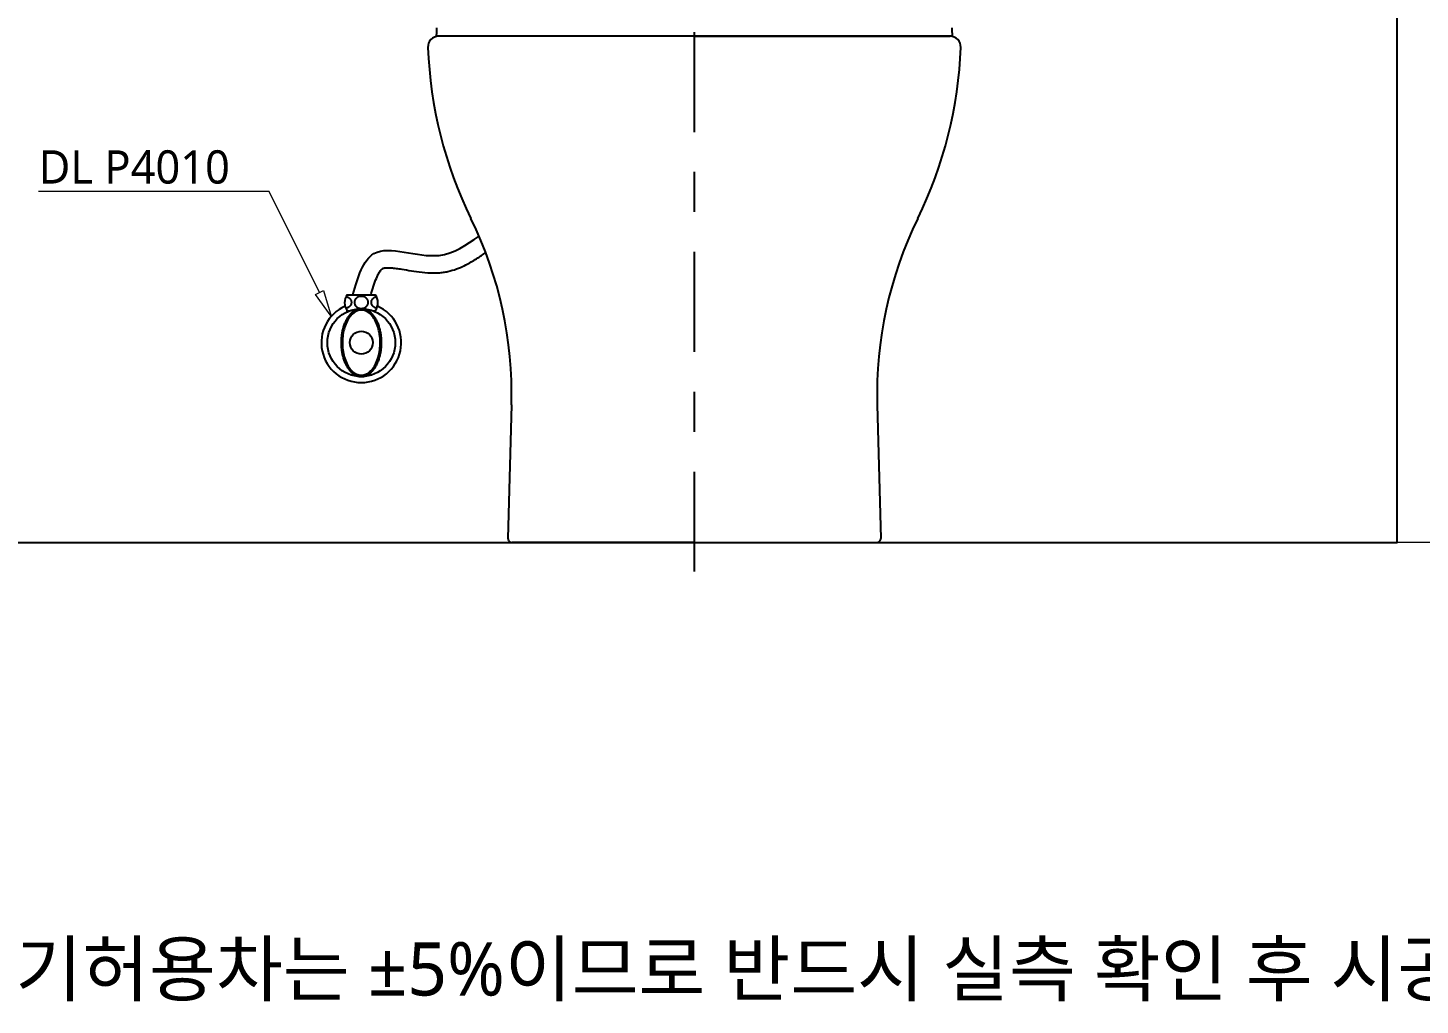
# Model space of a CAD drawing. Header units: millimetres. Extents: x 1416 to 7337, y -4252 to -1725.
# Drawn here: x 2481 to 3526, y -4252 to -3519 of the extents above; entities that cross this region are included whole.
import ezdxf

# ---------------------------------------------------------------- set-up
doc = ezdxf.new("R2010")
doc.units = ezdxf.units.MM
doc.header["$MEASUREMENT"] = 0
doc.linetypes.add('CENTER', pattern=[11, 5, -2, 2, -2])
doc.linetypes.add('HIDDEN', pattern=[0.375, 0.25, -0.125])
doc.layers.add('2', color=2, linetype='HIDDEN', lineweight=9)
doc.layers.add('3', color=3, linetype='Continuous', lineweight=15)
doc.layers.add('4', color=4, linetype='Continuous')
doc.layers.add('6', color=6, linetype='Continuous')
doc.styles.add('GHS', font='romans', dxfattribs={"bigfont": 'ghs'})
doc.styles.get("Standard").update_dxf_attribs({"font": 'NanumGothic.ttf'})

msp = doc.modelspace()

# ---------------------------------------------------------------- linework, layer by layer
at = {"color": 1, "linetype": 'CENTER', "ltscale": 15}
msp.add_line((2981.59292, -3926.89527), (2981.59292, -3356.71687), dxfattribs=at)
for p, q in [((3175.0491, -3525.04316), (2788.13675, -3525.04316)), ((2981.59292, -3525.04316), (2789.59292, -3525.04316)), ((2981.59292, -3525.04316), (3173.59292, -3525.04316)), ((2844.31129, -3801.63801), (2841.66541, -3901.96407)), ((3118.87456, -3801.63801), (3121.52044, -3901.96407)), ((2981.59292, -3905.04316), (2844.66436, -3905.04316)), ((2844.66436, -3905.04316), (2981.59292, -3905.04316)), ((2981.59292, -3905.04316), (3118.52148, -3905.04316))]:
    msp.add_line(p, q)
for centre, radius, start, end in [((2789.59292, -3533.04316), 8, 90, 182.15051642), ((3173.59292, -3533.04316), 8, 357.84948358, 90), ((3101.37318, -3521.33543), 320, 182.15051642, 206.06205427), ((2861.81266, -3521.33543), 320, 333.93794573, 357.84948358), ((2544.41556, -3793.72892), 300, 358.48929979, 26.06205427), ((3418.77028, -3793.72892), 300, 153.93794573, 181.51070021), ((2844.66436, -3902.04316), 3, 178.48929979, 270), ((3118.52148, -3902.04316), 3, 270, 1.51070021)]:
    msp.add_arc(centre, radius, start, end)
for points in [[(2788.13675, -3525.04316), (2788.18123, -3521.87109), (2788.22571, -3518.69901)], [(3174.96014, -3518.69901), (3175.00462, -3521.87109), (3175.0491, -3525.04316)]]:
    msp.add_open_spline(points, degree=2)
at = {"color": 4}
msp.add_spline([(2725.24292, -3719.02808), (2741.09632, -3688.12222), (2789.9552, -3689.52234), (2819.93996, -3675.04317)], degree=3, dxfattribs=at)
msp.add_open_spline([(2738.77906, -3719.02808), (2739.08611, -3717.98109), (2739.39172, -3716.9538), (2740.3943, -3713.67109), (2741.09453, -3711.52008), (2742.51801, -3707.6281), (2743.24301, -3705.88798), (2744.47697, -3703.37231), (2744.99171, -3702.46457), (2745.93964, -3701.01643), (2746.37137, -3700.47873), (2746.96132, -3699.85322), (2747.16098, -3699.68062), (2747.37857, -3699.51534), (2747.43752, -3699.47545), (2747.52409, -3699.4214), (2747.55237, -3699.40523), (2747.63003, -3699.36458), (2747.67688, -3699.34187), (2747.84976, -3699.2669), (2748.00888, -3699.20749), (2748.44302, -3699.08422), (2748.71786, -3699.0208), (2749.60007, -3698.87449), (2750.30847, -3698.80575), (2752.01429, -3698.76434), (2753.01006, -3698.79128), (2755.2298, -3698.94915), (2756.45334, -3699.07951), (2759.07751, -3699.42466), (2760.47813, -3699.63913), (2764.21425, -3700.24994), (2766.64434, -3700.68229), (2771.74914, -3701.52341), (2774.42422, -3701.93259), (2779.98885, -3702.54846), (2782.8798, -3702.75681), (2787.13078, -3702.73817), (2788.40113, -3702.69359), (2790.27182, -3702.55519), (2790.85856, -3702.50163), (2792.0357, -3702.37173), (2792.61953, -3702.29616), (2794.35585, -3702.03928), (2795.49313, -3701.82777), (2798.8387, -3701.08703), (2800.97981, -3700.45173), (2805.0772, -3698.97954), (2807.03391, -3698.143), (2811.83234, -3695.83614), (2814.55447, -3694.27542), (2819.69458, -3691.06134), (2822.11395, -3689.40679), (2824.6006, -3687.66568), (2824.77484, -3687.54344), (2824.94848, -3687.42143)], degree=3, knots=[3.243276514, 3.243276514, 3.243276514, 3.243276514, 6.1230607819, 6.1230607819, 12.6765092037, 12.6765092037, 19.2299576256, 19.2299576256, 24.0501493954, 24.0501493954, 28.8703411651, 28.8703411651, 32.3420277977, 32.3420277977, 34.0377282458, 34.0377282458, 35.3784839213, 35.3784839213, 36.7192395968, 36.7192395968, 39.4007509478, 39.4007509478, 42.0822622987, 42.0822622987, 46.4350876043, 46.4350876043, 50.7879129099, 50.7879129099, 55.1407382154, 55.1407382154, 59.493563521, 59.493563521, 66.2009879567, 66.2009879567, 72.9084123924, 72.9084123924, 79.6158368281, 79.6158368281, 82.4140050031, 82.4140050031, 83.6786798076, 83.6786798076, 84.9433546121, 84.9433546121, 87.4727042211, 87.4727042211, 92.531403439, 92.531403439, 97.5901026569, 97.5901026569, 105.490776904, 105.490776904, 113.391451151, 113.391451151, 113.9890735864, 113.9890735864, 113.9890735864, 113.9890735864], dxfattribs=at)
at = {"layer": '3'}
for p, q in [((2697.12308, -3718.84478), (2703.08921, -3715.86994)), ((2709.03066, -3735.25577), (2697.12308, -3718.84478)), ((2703.08921, -3715.86994), (2709.03066, -3735.25577))]:
    msp.add_line(p, q, dxfattribs=at)
at = {"layer": '3', "color": 7}
msp.add_lwpolyline([(1581.59278, -1980.00858), (1581.59278, -1724.63271), (4216.73517, -1724.63271), (4216.73517, -3905.04316), (3509.09278, -3905.04316)], dxfattribs=at)
at = {"layer": '3', "color": 3}
msp.add_lwpolyline([(2700.10614, -3717.35736), (2662.3604, -3641.65698), (2489.25462, -3641.65698)], dxfattribs=at)
at = {"layer": '4'}
for p, q in [((2721.09292, -3719.02808), (2725.24292, -3719.02808)), ((2725.24292, -3719.02808), (2742.09292, -3719.02808)), ((2721.09292, -3731.79018), (2721.09292, -3731.02808)), ((2721.09292, -3731.02808), (2722.97608, -3731.02808)), ((2722.34292, -3731.26492), (2722.34292, -3731.02808)), ((2740.20977, -3731.02808), (2742.09292, -3731.02808)), ((2740.84292, -3731.26492), (2740.84292, -3731.02808)), ((2742.09292, -3731.79018), (2742.09292, -3731.02808))]:
    msp.add_line(p, q, dxfattribs=at)
for radius in [25.5, 8.61509]:
    msp.add_circle((2731.59292, -3755.02808), radius, dxfattribs=at)
for centre, radius, start, end in [((2729.09292, -3725.02808), 10, 143.13010235, 216.86989765), ((2734.09292, -3725.02808), 10, 323.13010235, 36.86989765), ((2731.59292, -3755.02808), 30, 113.91725115, 66.08274885)]:
    msp.add_arc(centre, radius, start, end, dxfattribs=at)
for points, weights, knots in [([(2720.22087, -3720.41433), (2724.13971, -3721.29331), (2724.13971, -3724.80049), (2724.13971, -3728.45453), (2720.01786, -3729.22846)], [0.916933576092, 0.757211222931, 1, 0.749590815139, 0.927356513375], [1.8395081576, 1.8395081576, 1.8395081576, 3.1415926536, 3.1415926536, 4.4845456566, 4.4845456566, 4.4845456566]), ([(2726.36346, -3724.80049), (2726.36346, -3720.26973), (2731.59292, -3720.26973), (2736.82238, -3720.26973), (2736.82238, -3724.80049), (2736.82238, -3729.33125), (2731.59292, -3729.33125), (2726.36346, -3729.33125), (2726.36346, -3724.80049)], [1, 0.707106781187, 1, 0.707106781187, 1, 0.707106781187, 1, 0.707106781187, 1], [0, 0, 0, 1.5707963268, 1.5707963268, 3.1415926536, 3.1415926536, 4.7123889804, 4.7123889804, 6.2831853072, 6.2831853072, 6.2831853072]), ([(2743.17547, -3729.21224), (2739.13672, -3728.39402), (2739.13672, -3724.80049), (2739.13672, -3721.35095), (2742.9747, -3720.43307)], [0.9229916316, 0.752711955862, 1, 0.76024465311, 0.913005231274], [4.9569710883, 4.9569710883, 4.9569710883, 6.2831853072, 6.2831853072, 7.5690014136, 7.5690014136, 7.5690014136]), ([(2731.59292, -3729.52808), (2746.80441, -3729.52808), (2746.80441, -3755.02808), (2746.80441, -3780.52808), (2731.59292, -3780.52808), (2716.38144, -3780.52808), (2716.38144, -3755.02808), (2716.38144, -3729.52808), (2731.59292, -3729.52808)], [1, 0.707106781187, 1, 0.707106781187, 1, 0.707106781187, 1, 0.707106781187, 1], [0, 0, 0, 1.5707963268, 1.5707963268, 3.1415926536, 3.1415926536, 4.7123889804, 4.7123889804, 6.2831853072, 6.2831853072, 6.2831853072])]:
    msp.add_rational_spline(points, weights, degree=2, knots=knots, dxfattribs=at)
msp.add_open_spline([(2731.59292, -3730.52808), (2733.67331, -3730.52808), (2735.77307, -3731.33718), (2739.66929, -3734.58224), (2741.44151, -3737.02237), (2744.16737, -3743.05107), (2745.11903, -3746.63049), (2745.96943, -3754.14563), (2745.86811, -3758.07536), (2744.63621, -3765.43278), (2743.50572, -3768.85431), (2740.4933, -3774.44352), (2738.61542, -3776.60076), (2734.61028, -3779.24309), (2732.50476, -3779.74468), (2728.34926, -3779.14288), (2726.26751, -3778.02002), (2722.5163, -3774.18802), (2720.86757, -3771.48392), (2718.45319, -3765.06254), (2717.68841, -3761.3533), (2717.22674, -3753.73886), (2717.52988, -3749.8396), (2719.13272, -3742.69718), (2720.43229, -3739.46047), (2723.70318, -3734.35368), (2725.6669, -3732.49493), (2728.98461, -3730.84276), (2730.29013, -3730.52808), (2731.59292, -3730.52808)], degree=3, knots=[0, 0, 0, 0, 0.4611097388, 0.4611097388, 0.9222194776, 0.9222194776, 1.3833292164, 1.3833292164, 1.8444389553, 1.8444389553, 2.3055486941, 2.3055486941, 2.7666584329, 2.7666584329, 3.2277681717, 3.2277681717, 3.6888779105, 3.6888779105, 4.1499876493, 4.1499876493, 4.6110973881, 4.6110973881, 5.072207127, 5.072207127, 5.5333168658, 5.5333168658, 5.9944266046, 5.9944266046, 6.2831853072, 6.2831853072, 6.2831853072, 6.2831853072], dxfattribs=at)
at = {"layer": '6'}
msp.add_lwpolyline([(2581.59278, -1980.00858), (1581.59278, -1980.00858), (1581.59278, -3905.04316), (3509.09278, -3905.04316), (3509.09278, -2880.04316)], dxfattribs=at)

# ---------------------------------------------------------------- texts
at = {"layer": '2', "color": 2, "insert": (2489.41593, -3635.98659), "char_height": 25, "width": 202.7091666, "attachment_point": 7, "line_spacing_factor": 0.963855}
msp.add_mtext('DL P4010', dxfattribs=at)
at = {"layer": '3', "color": 1, "insert": (1568.73268, -4205.1708), "char_height": 40, "attachment_point": 1, "style": 'GHS'}
msp.add_mtext_dynamic_manual_height_columns('{\\fNanumGothic|b0|i0|c129|p50;※주의: 비데 개폐높이 포함, 설치부위 도기허용차는 ±5%이므로 반드시 실측 확인 후 시공하십시오.}', width=2648.261808, gutter_width=13.505, heights=[0], dxfattribs=at)

doc.saveas('drawing.dxf')
